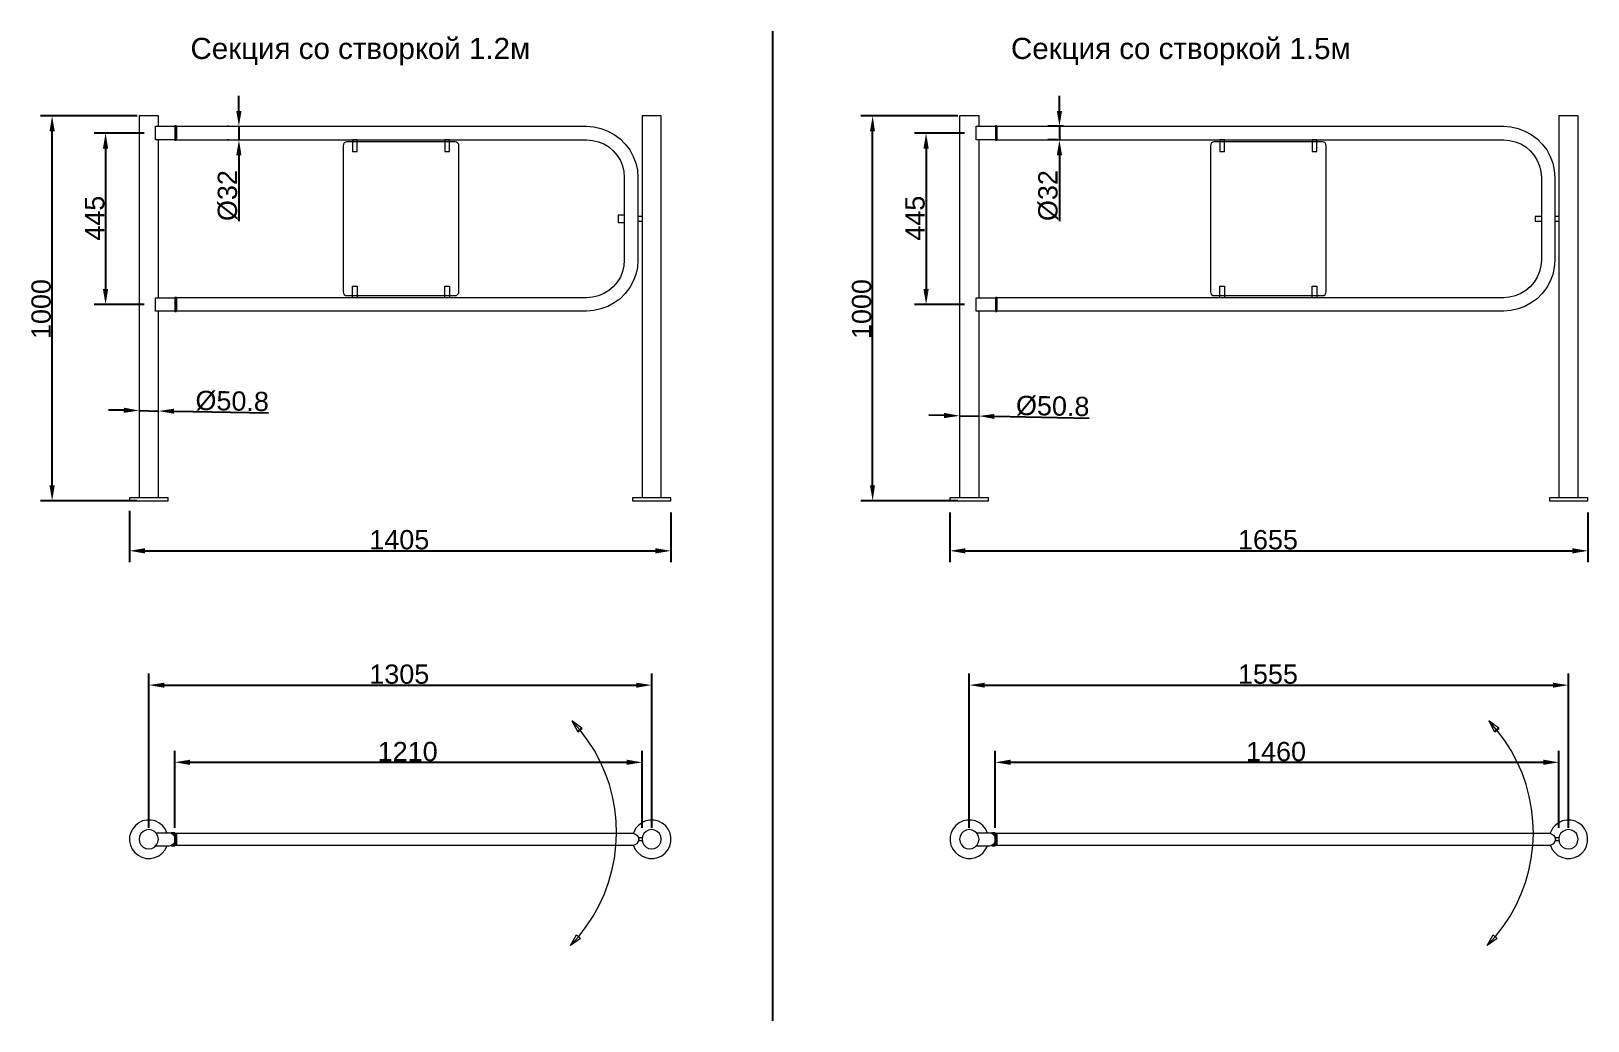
# Model space of a CAD drawing. Header units: millimetres. Extents: x -695119 to 412940, y -249585 to 622758.
# Drawn here: x 165159 to 169681, y 12707 to 15583 of the extents above; entities that cross this region are included whole.
import ezdxf

# ---------------------------------------------------------------- set-up
doc = ezdxf.new("R2010")
doc.units = ezdxf.units.MM
doc.layers.add('PDF _Геометрия', color=8, linetype='Continuous', lineweight=9)
doc.layers.add('Экпликации', color=7, linetype='Continuous', lineweight=25)
doc.layers.add('PDF _Сплошная заливка', color=7, linetype='Continuous', true_color=0xffffff)
doc.layers.add('PDF _Текст', color=7, linetype='Continuous')
doc.styles.add('PDF Arial', font='arial.ttf')

msp = doc.modelspace()

# ---------------------------------------------------------------- hatches: boundary and pattern name
at = {"layer": 'PDF _Сплошная заливка', "transparency": 33554559}
for points in [[(165520.066, 15267.104), (165520.826, 15267.104), (165520.826, 15266.344), (165520.066, 15266.344)], [(166121.253, 15261.784), (166122.014, 15261.784), (166122.014, 15261.024), (166121.253, 15261.024)], [(167903.535, 15267.104), (167904.295, 15267.104), (167904.295, 15266.344), (167903.535, 15266.344)], [(168640.768, 15261.784), (168641.528, 15261.784), (168641.528, 15261.024), (168640.768, 15261.024)], [(166091.612, 15233.662), (166092.372, 15233.662), (166092.372, 15232.902), (166091.612, 15232.902)], [(166359.904, 15233.662), (166360.664, 15233.662), (166360.664, 15232.902), (166359.904, 15232.902)], [(168611.127, 15233.662), (168611.887, 15233.662), (168611.887, 15232.902), (168611.127, 15232.902)], [(168880.179, 15233.662), (168880.939, 15233.662), (168880.939, 15232.902), (168880.179, 15232.902)], [(166881.288, 15027.693), (166882.048, 15027.693), (166882.048, 15026.933), (166881.288, 15026.933)], [(169545.969, 15031.493), (169546.729, 15031.493), (169546.729, 15030.733), (169545.969, 15030.733)], [(166091.612, 14842.244), (166092.372, 14842.244), (166092.372, 14841.484), (166091.612, 14841.484)], [(166359.904, 14842.244), (166360.664, 14842.244), (166360.664, 14841.484), (166359.904, 14841.484)], [(168611.127, 14842.244), (168611.887, 14842.244), (168611.887, 14841.484), (168611.127, 14841.484)], [(168880.179, 14842.244), (168880.939, 14842.244), (168880.939, 14841.484), (168880.179, 14841.484)], [(166343.944, 14814.883), (166344.704, 14814.883), (166344.704, 14814.123), (166343.944, 14814.123)], [(166502.791, 14808.803), (166503.551, 14808.803), (166503.551, 14808.043), (166502.791, 14808.043)], [(168864.218, 14814.883), (168864.978, 14814.883), (168864.978, 14814.123), (168864.218, 14814.123)], [(169022.306, 14808.803), (169023.066, 14808.803), (169023.066, 14808.043), (169022.306, 14808.043)], [(165520.066, 14770.041), (165520.826, 14770.041), (165520.826, 14769.281), (165520.066, 14769.281)], [(165580.109, 14770.041), (165580.869, 14770.041), (165580.869, 14769.281), (165580.109, 14769.281)], [(167903.535, 14770.041), (167904.295, 14770.041), (167904.295, 14769.281), (167903.535, 14769.281)], [(167959.777, 14770.041), (167960.537, 14770.041), (167960.537, 14769.281), (167959.777, 14769.281)], [(165444.823, 14218.256), (165445.583, 14218.256), (165445.583, 14217.496), (165444.823, 14217.496)], [(165472.184, 14227.376), (165472.944, 14227.376), (165472.944, 14226.616), (165472.184, 14226.616)], [(166904.849, 14218.256), (166905.609, 14218.256), (166905.609, 14217.496), (166904.849, 14217.496)], [(166932.97, 14227.376), (166933.73, 14227.376), (166933.73, 14226.616), (166932.97, 14226.616)], [(167827.531, 14218.256), (167828.291, 14218.256), (167828.291, 14217.496), (167827.531, 14217.496)], [(167855.652, 14227.376), (167856.412, 14227.376), (167856.412, 14226.616), (167855.652, 14226.616)], [(169568.77, 14218.256), (169569.531, 14218.256), (169569.531, 14217.496), (169568.77, 14217.496)], [(169596.132, 14227.376), (169596.892, 14227.376), (169596.892, 14226.616), (169596.132, 14226.616)], [(166729.281, 13579.827), (166730.041, 13579.827), (166730.041, 13579.067), (166729.281, 13579.067)], [(169393.203, 13579.827), (169393.962, 13579.827), (169393.962, 13579.067), (169393.203, 13579.067)], [(165447.863, 13254.532), (165448.623, 13254.532), (165448.623, 13253.772), (165447.863, 13253.772)], [(165575.549, 13252.252), (165576.309, 13252.252), (165576.309, 13251.492), (165575.549, 13251.492)], [(166908.649, 13254.532), (166909.409, 13254.532), (166909.409, 13253.772), (166908.649, 13253.772)], [(167831.331, 13254.532), (167832.091, 13254.532), (167832.091, 13253.772), (167831.331, 13253.772)], [(167959.017, 13252.252), (167959.777, 13252.252), (167959.777, 13251.492), (167959.017, 13251.492)], [(169571.811, 13254.532), (169572.571, 13254.532), (169572.571, 13253.772), (169571.811, 13253.772)], [(165472.184, 13234.771), (165472.944, 13234.771), (165472.944, 13234.011), (165472.184, 13234.011)], [(165472.184, 13234.771), (165472.944, 13234.771), (165472.944, 13234.011), (165472.184, 13234.011)], [(165520.066, 13215.01), (165520.826, 13215.01), (165520.826, 13214.25), (165520.066, 13214.25)], [(165552.748, 13215.01), (165553.508, 13215.01), (165553.508, 13214.25), (165552.748, 13214.25)], [(166923.09, 13234.771), (166923.85, 13234.771), (166923.85, 13234.011), (166923.09, 13234.011)], [(166932.97, 13234.771), (166933.73, 13234.771), (166933.73, 13234.011), (166932.97, 13234.011)], [(167014.294, 13215.01), (167015.054, 13215.01), (167015.054, 13214.25), (167014.294, 13214.25)], [(167855.652, 13234.771), (167856.412, 13234.771), (167856.412, 13234.011), (167855.652, 13234.011)], [(167855.652, 13234.771), (167856.412, 13234.771), (167856.412, 13234.011), (167855.652, 13234.011)], [(167903.535, 13215.01), (167904.295, 13215.01), (167904.295, 13214.25), (167903.535, 13214.25)], [(167936.216, 13215.01), (167936.976, 13215.01), (167936.976, 13214.25), (167936.216, 13214.25)], [(169586.251, 13234.771), (169587.011, 13234.771), (169587.011, 13234.011), (169586.251, 13234.011)], [(169596.132, 13234.771), (169596.892, 13234.771), (169596.892, 13234.011), (169596.132, 13234.011)], [(169676.695, 13215.01), (169677.455, 13215.01), (169677.455, 13214.25), (169676.695, 13214.25)], [(166941.331, 13182.329), (166942.091, 13182.329), (166942.091, 13181.569), (166941.331, 13181.569)], [(169605.252, 13182.329), (169606.012, 13182.329), (169606.012, 13181.569), (169605.252, 13181.569)]]:
    msp.add_hatch(color=5, dxfattribs=at).paths.add_polyline_path(points)
at = {"layer": 'Экпликации'}
for points in [[(165227.073, 15292.375), (165211.872, 15292.375), (165219.472, 15337.217), (165219.472, 15337.217)], [(165754.489, 15351.705), (165769.69, 15351.705), (165762.09, 15306.816), (165762.09, 15306.816)], [(167609.876, 15292.375), (167595.388, 15292.375), (167603.036, 15337.217), (167603.036, 15337.217)], [(168138.005, 15351.705), (168153.253, 15351.705), (168145.653, 15306.816), (168145.653, 15306.816)], [(165382.357, 15242.165), (165367.109, 15242.165), (165374.709, 15287.055), (165374.709, 15287.055)], [(167765.873, 15242.165), (167750.673, 15242.165), (167758.273, 15287.055), (167758.273, 15287.055)], [(165769.69, 15222.404), (165754.489, 15222.404), (165762.09, 15267.246), (165762.09, 15267.246)], [(168153.253, 15222.404), (168138.005, 15222.404), (168145.653, 15267.246), (168145.653, 15267.246)], [(165367.109, 14833.742), (165382.357, 14833.742), (165374.709, 14788.852), (165374.709, 14788.852)], [(167750.673, 14833.742), (167765.873, 14833.742), (167758.273, 14788.852), (167758.273, 14788.852)], [(165427.247, 14473.96), (165428.007, 14489.161), (165472.136, 14480.801), (165472.136, 14480.801)], [(165573.363, 14486.121), (165573.363, 14471.68), (165528.474, 14479.28), (165528.474, 14479.28)], [(167810.763, 14458.759), (167810.763, 14473.96), (167855.7, 14465.6), (167855.7, 14465.6)], [(167956.879, 14470.92), (167956.119, 14456.479), (167911.99, 14464.84), (167911.99, 14464.84)], [(165211.872, 14263.288), (165227.073, 14263.288), (165219.472, 14218.398), (165219.472, 14218.398)], [(167595.388, 14263.288), (167609.876, 14263.288), (167603.036, 14218.398), (167603.036, 14218.398)], [(165488.905, 14080.737), (165488.905, 14065.537), (165444.728, 14073.137), (165444.728, 14073.137)], [(166972.112, 14065.537), (166972.112, 14080.737), (167017.049, 14073.137), (167017.049, 14073.137)], [(167872.421, 14080.737), (167872.421, 14065.537), (167827.531, 14073.137), (167827.531, 14073.137)], [(169635.701, 14065.537), (169635.701, 14080.737), (169680.638, 14073.137), (169680.638, 14073.137)], [(165545.195, 13689.795), (165545.195, 13675.354), (165500.305, 13682.954), (165500.305, 13682.954)], [(166916.582, 13675.354), (166916.582, 13689.795), (166961.472, 13682.954), (166961.472, 13682.954)], [(167928.758, 13689.795), (167928.758, 13675.354), (167883.821, 13682.954), (167883.821, 13682.954)], [(169579.411, 13675.354), (169579.411, 13689.795), (169624.3, 13682.954), (169624.3, 13682.954)], [(165620.533, 13466.202), (165620.533, 13451.001), (165575.644, 13458.601), (165575.644, 13458.601)], [(166888.413, 13451.001), (166888.413, 13466.202), (166933.303, 13458.601), (166933.303, 13458.601)], [(168004.097, 13466.202), (168004.097, 13451.001), (167959.16, 13458.601), (167959.16, 13458.601)], [(169551.242, 13451.001), (169551.242, 13466.202), (169596.132, 13458.601), (169596.132, 13458.601)]]:
    msp.add_hatch(color=256, dxfattribs=at).paths.add_polyline_path(points)

# ---------------------------------------------------------------- linework, layer by layer
at = {"layer": 'PDF _Геометрия', "color": 5, "lineweight": 13}
for points in [[(165528.474, 15306.816), (165528.474, 15337.217), (165472.136, 15337.217), (165472.136, 14227.519)], [(166988.88, 14227.519), (166988.88, 15337.217), (166933.303, 15337.217), (166933.303, 14227.519)], [(167911.99, 15306.816), (167911.99, 15337.217), (167855.7, 15337.217), (167855.7, 14227.519)], [(169652.469, 14227.519), (169652.469, 15337.217), (169596.132, 15337.217), (169596.132, 14227.519)], [(165580.204, 15306.816), (166771.986, 15306.816), (166793.267, 15305.296), (166813.835, 15300.735), (166833.596, 15293.135), (166852.644, 15283.207), (166869.365, 15270.286), (166884.613, 15255.086), (166897.534, 15238.365), (166907.462, 15219.364), (166915.062, 15199.556), (166919.622, 15179.035), (166921.142, 15157.754), (166921.142, 14918.153), (166919.622, 14896.872), (166915.062, 14876.303), (166907.462, 14856.543), (166897.534, 14838.302), (166884.613, 14820.774), (166869.365, 14805.573), (166852.644, 14793.412), (166833.596, 14782.772), (166813.835, 14775.931), (166793.267, 14771.371), (166771.986, 14769.851), (165580.204, 14769.851)], [(167959.92, 15306.816), (169436.334, 15306.816), (169456.903, 15305.296), (169478.184, 15300.735), (169497.992, 15293.135), (169516.233, 15283.207), (169533.761, 15270.286), (169548.202, 15255.086), (169561.123, 15238.365), (169571.051, 15219.364), (169578.651, 15199.556), (169583.211, 15179.035), (169584.731, 15157.754), (169584.731, 14918.153), (169583.211, 14896.872), (169578.651, 14876.303), (169571.051, 14856.543), (169561.123, 14838.302), (169548.202, 14820.774), (169533.761, 14805.573), (169516.233, 14793.412), (169497.992, 14782.772), (169478.184, 14775.931), (169456.903, 14771.371), (169436.334, 14769.851), (167959.92, 14769.851)], [(165528.474, 14808.613), (165528.474, 15267.246)], [(165580.204, 15267.246), (166515.521, 15267.246), (166771.986, 15267.246), (166789.466, 15265.726), (166806.235, 15261.926), (166822.195, 15255.846), (166836.683, 15246.725), (166849.604, 15235.325), (166861.005, 15222.404), (166870.125, 15207.916), (166876.253, 15191.955), (166880.053, 15175.235), (166881.573, 15157.754), (166881.573, 14918.153), (166880.053, 14901.432), (166876.253, 14884.664), (166870.125, 14868.703), (166861.005, 14854.262), (166849.604, 14840.582), (166836.683, 14829.941), (166822.195, 14820.774), (166806.235, 14813.933), (166789.466, 14810.133), (166771.986, 14808.613), (166502.553, 14808.613)], [(166538.322, 15267.246), (166640.31, 15267.246)], [(167911.99, 14808.613), (167911.99, 15267.246)], [(167959.92, 15267.246), (169035.274, 15267.246), (169436.334, 15267.246), (169453.055, 15265.726), (169469.823, 15261.926), (169485.784, 15255.846), (169500.272, 15246.725), (169513.193, 15235.325), (169524.593, 15222.404), (169533.761, 15207.916), (169540.602, 15191.955), (169544.402, 15175.235), (169545.922, 15157.754), (169545.922, 14918.153), (169544.402, 14901.432), (169540.602, 14884.664), (169533.761, 14868.703), (169524.593, 14854.262), (169513.193, 14840.582), (169500.272, 14829.941), (169485.784, 14820.774), (169469.823, 14813.933), (169453.055, 14810.133), (169436.334, 14808.613), (169022.353, 14808.613)], [(169064.962, 15267.246), (169311.546, 15267.246)], [(166881.573, 15048.214), (166864.045, 15048.214), (166864.045, 15027.693), (166881.573, 15027.693)], [(166933.303, 15045.174), (166921.902, 15045.174)], [(166921.902, 15031.493), (166933.303, 15031.493)], [(169545.922, 15045.174), (169527.681, 15045.174), (169527.681, 15031.493), (169545.922, 15031.493)], [(169596.132, 15045.174), (169584.731, 15045.174)], [(169584.731, 15031.493), (169596.132, 15031.493)], [(166515.521, 14808.613), (165580.204, 14808.613)], [(169035.274, 14808.613), (167959.92, 14808.613)], [(165528.474, 14227.519), (165528.474, 14769.851)], [(167911.99, 14227.519), (167911.99, 14769.851)], [(165472.136, 14218.398), (165528.474, 14218.398)], [(166933.303, 14218.398), (166988.88, 14218.398)], [(167855.7, 14218.398), (167911.99, 14218.398)], [(169596.132, 14218.398), (169652.469, 14218.398)], [(166725.576, 12926.197), (166742.297, 12957.359), (166754.457, 12946.718), (166725.576, 12926.197), (166749.137, 12952.798), (166771.225, 12980.92), (166790.986, 13011.369), (166808.515, 13043.29), (166823.715, 13076.019), (166835.923, 13109.46), (166845.804, 13144.47), (166853.404, 13179.431), (166857.204, 13215.96), (166858.725, 13251.682), (166857.964, 13287.451), (166854.164, 13323.98), (166847.324, 13358.942), (166838.204, 13393.951), (166825.995, 13428.153), (166811.555, 13460.882), (166794.787, 13492.803), (166775.026, 13523.252), (166753.697, 13552.133), (166729.376, 13579.494), (166746.857, 13547.573)], [(166758.257, 13558.213), (166729.376, 13579.494)], [(169388.405, 12926.197), (169405.125, 12957.359), (169417.286, 12946.718), (169388.405, 12926.197), (169412.726, 12952.798), (169434.814, 12980.92), (169454.623, 13011.369), (169472.104, 13043.29), (169486.544, 13076.019), (169499.512, 13109.46), (169509.393, 13144.47), (169516.233, 13179.431), (169520.793, 13215.96), (169522.313, 13251.682), (169520.793, 13287.451), (169516.993, 13323.98), (169510.153, 13358.942), (169501.032, 13393.951), (169489.584, 13428.153), (169474.384, 13460.882), (169457.663, 13492.803), (169438.615, 13523.252), (169416.526, 13552.133), (169392.965, 13579.494), (169409.686, 13547.573)], [(169421.894, 13558.213), (169392.965, 13579.494)], [(165552.795, 13254.01), (165547.475, 13265.41), (165539.874, 13275.291), (165529.994, 13282.891), (165518.546, 13288.211), (165507.145, 13290.491), (165494.225, 13290.491), (165482.017, 13288.211), (165471.376, 13282.891), (165461.496, 13275.291), (165453.896, 13265.41), (165447.768, 13254.77), (165444.728, 13242.562), (165444.728, 13229.641), (165447.008, 13217.481), (165452.375, 13206.08), (165459.976, 13196.199), (165469.856, 13188.599), (165480.497, 13182.471), (165492.705, 13179.431), (165505.625, 13179.431), (165517.786, 13181.711), (165529.234, 13187.079), (165539.114, 13194.679), (165547.475, 13204.56), (165552.795, 13215.2)], [(165520.066, 13254.01), (165558.115, 13254.01), (165565.003, 13253.25), (165571.083, 13248.642), (165574.884, 13243.322), (165575.644, 13236.481), (165575.644, 13232.681), (165574.884, 13225.841), (165571.083, 13220.52), (165565.003, 13216.72), (165558.115, 13215.2), (165520.066, 13215.2)], [(166908.222, 13216.72), (166913.542, 13205.32), (166921.142, 13196.199), (166931.023, 13187.839), (166941.663, 13182.471), (166953.871, 13179.431), (166966.792, 13179.431), (166978.953, 13181.711), (166990.401, 13187.079), (167000.281, 13194.679), (167007.881, 13204.56), (167013.962, 13215.2), (167017.049, 13227.361), (167017.049, 13240.282), (167014.722, 13252.442), (167009.401, 13263.89), (167001.801, 13273.77), (166991.921, 13282.131), (166980.52, 13287.451), (166968.312, 13290.491), (166956.151, 13290.491), (166943.991, 13288.211), (166932.543, 13282.891), (166922.662, 13275.291), (166914.302, 13266.17), (166908.982, 13254.77), (166908.222, 13252.442)], [(167936.359, 13254.01), (167931.038, 13265.41), (167922.631, 13275.291), (167913.51, 13282.891), (167902.11, 13288.211), (167889.949, 13290.491), (167877.741, 13290.491), (167865.58, 13288.211), (167854.18, 13282.891), (167845.012, 13275.291), (167836.651, 13265.41), (167831.331, 13254.77), (167828.291, 13242.562), (167828.291, 13229.641), (167830.571, 13217.481), (167835.892, 13206.08), (167843.492, 13196.199), (167852.612, 13188.599), (167864.06, 13182.471), (167876.221, 13179.431), (167889.142, 13179.431), (167901.35, 13181.711), (167912.75, 13187.079), (167922.631, 13194.679), (167930.278, 13204.56), (167936.359, 13215.2)], [(167903.63, 13254.01), (167941.679, 13254.01), (167948.519, 13253.25), (167953.839, 13248.642), (167957.64, 13243.322), (167959.16, 13236.481), (167959.16, 13232.681), (167957.64, 13225.841), (167953.839, 13220.52), (167948.519, 13216.72), (167941.679, 13215.2), (167903.63, 13215.2)], [(169571.811, 13216.72), (169577.131, 13205.32), (169584.731, 13196.199), (169593.852, 13187.839), (169605.3, 13182.471), (169617.46, 13179.431), (169629.621, 13179.431), (169641.829, 13181.711), (169653.229, 13187.079), (169663.11, 13194.679), (169671.47, 13204.56), (169676.838, 13215.2), (169679.878, 13227.361), (169679.878, 13240.282), (169677.598, 13252.442), (169672.23, 13263.89), (169664.63, 13273.77), (169654.749, 13282.131), (169644.109, 13287.451), (169631.901, 13290.491), (169618.98, 13290.491), (169606.82, 13288.211), (169595.372, 13282.891), (169585.491, 13275.291), (169577.891, 13266.17), (169571.811, 13254.77), (169571.051, 13252.442)], [(166933.303, 13239.521), (166923.422, 13239.521)], [(166923.422, 13231.161), (166933.303, 13231.161)], [(169596.892, 13239.521), (169586.251, 13239.521)], [(169586.251, 13231.161), (169596.892, 13231.161)]]:
    msp.add_lwpolyline(points, dxfattribs=at)
for points in [[(165520.066, 15267.246), (165520.066, 15306.816), (165576.404, 15306.816), (165576.404, 15267.246)], [(167903.63, 15267.246), (167903.63, 15306.816), (167959.92, 15306.816), (167959.92, 15267.246)], [(166121.301, 15261.926), (166075.651, 15261.926), (166071.851, 15261.166), (166068.003, 15258.886), (166065.723, 15255.086), (166064.963, 15250.526), (166064.963, 14825.381), (166065.723, 14821.533), (166068.003, 14817.733), (166071.851, 14815.453), (166075.651, 14814.693), (166344.276, 14814.693), (166389.926, 14814.693), (166394.486, 14815.453), (166397.573, 14817.733), (166400.614, 14821.533), (166401.374, 14825.381), (166401.374, 15250.526), (166400.614, 15255.086), (166397.573, 15258.886), (166394.486, 15261.166), (166389.926, 15261.926)], [(166091.612, 15233.805), (166105.293, 15233.805), (166105.293, 15267.246), (166091.612, 15267.246)], [(166360.237, 15233.805), (166373.965, 15233.805), (166373.965, 15267.246), (166360.237, 15267.246)], [(168641.053, 15261.926), (168595.404, 15261.926), (168591.604, 15261.166), (168587.803, 15258.886), (168585.523, 15255.086), (168584.003, 15250.526), (168584.003, 14825.381), (168585.523, 14821.533), (168587.803, 14817.733), (168591.604, 14815.453), (168595.404, 14814.693), (168864.028, 14814.693), (168909.725, 14814.693), (168913.526, 14815.453), (168917.326, 14817.733), (168919.606, 14821.533), (168920.366, 14825.381), (168920.366, 15250.526), (168919.606, 15255.086), (168917.326, 15258.886), (168913.526, 15261.166), (168909.725, 15261.926)], [(168611.364, 15233.805), (168625.093, 15233.805), (168625.093, 15267.246), (168611.364, 15267.246)], [(168880.037, 15233.805), (168893.717, 15233.805), (168893.717, 15267.246), (168880.037, 15267.246)], [(166091.612, 14842.102), (166105.293, 14842.102), (166105.293, 14808.613), (166091.612, 14808.613)], [(166360.237, 14842.102), (166373.965, 14842.102), (166373.965, 14808.613), (166360.237, 14808.613)], [(168611.364, 14842.102), (168625.093, 14842.102), (168625.093, 14808.613), (168611.364, 14808.613)], [(168880.037, 14842.102), (168893.717, 14842.102), (168893.717, 14808.613), (168880.037, 14808.613)], [(165520.066, 14769.851), (165520.066, 14808.613), (165576.404, 14808.613), (165576.404, 14769.851)], [(167903.63, 14769.851), (167903.63, 14808.613), (167959.92, 14808.613), (167959.92, 14769.851)], [(165444.728, 14218.398), (165556.595, 14218.398), (165556.595, 14227.519), (165444.728, 14227.519)], [(166905.134, 14218.398), (167017.049, 14218.398), (167017.049, 14227.519), (166905.134, 14227.519)], [(167827.531, 14218.398), (167939.399, 14218.398), (167939.399, 14227.519), (167827.531, 14227.519)], [(169568.77, 14218.398), (169680.638, 14218.398), (169680.638, 14227.519), (169568.77, 14227.519)], [(165472.136, 13234.961), (165473.656, 13226.601), (165477.457, 13218.24), (165484.297, 13212.16), (165491.945, 13208.36), (165500.305, 13206.84), (165509.426, 13208.36), (165517.026, 13212.16), (165523.106, 13218.24), (165526.954, 13226.601), (165528.474, 13234.961), (165526.954, 13243.322), (165523.106, 13251.682), (165517.026, 13257.81), (165509.426, 13261.61), (165500.305, 13263.13), (165491.945, 13261.61), (165484.297, 13257.81), (165477.457, 13251.682), (165473.656, 13243.322)], [(165472.136, 13234.961), (165473.656, 13226.601), (165477.457, 13218.24), (165484.297, 13212.16), (165491.945, 13208.36), (165500.305, 13206.84), (165509.426, 13208.36), (165517.026, 13212.16), (165523.106, 13218.24), (165526.954, 13226.601), (165528.474, 13234.961), (165526.954, 13243.322), (165523.106, 13251.682), (165517.026, 13257.81), (165509.426, 13261.61), (165500.305, 13263.13), (165491.945, 13261.61), (165484.297, 13257.81), (165477.457, 13251.682), (165473.656, 13243.322)], [(165575.644, 13252.442), (166905.134, 13252.442), (166912.022, 13250.922), (166918.102, 13247.122), (166921.902, 13241.802), (166923.422, 13234.961), (166921.902, 13228.121), (166918.102, 13222.041), (166912.022, 13218.24), (166905.134, 13216.72), (165575.644, 13216.72)], [(166933.303, 13234.961), (166934.823, 13226.601), (166938.623, 13219), (166944.751, 13212.16), (166952.351, 13208.36), (166961.472, 13206.84), (166969.832, 13208.36), (166977.432, 13212.16), (166983.56, 13219), (166988.12, 13226.601), (166988.88, 13234.961), (166988.12, 13244.082), (166983.56, 13251.682), (166977.432, 13257.81), (166969.832, 13261.61), (166961.472, 13263.13), (166952.351, 13261.61), (166944.751, 13257.81), (166938.623, 13251.682), (166934.823, 13244.082)], [(167855.7, 13234.961), (167857.22, 13226.601), (167861.02, 13218.24), (167867.1, 13212.16), (167874.701, 13208.36), (167883.821, 13206.84), (167892.229, 13208.36), (167899.83, 13212.16), (167906.67, 13218.24), (167910.47, 13226.601), (167911.99, 13234.961), (167910.47, 13243.322), (167906.67, 13251.682), (167899.83, 13257.81), (167892.229, 13261.61), (167883.821, 13263.13), (167874.701, 13261.61), (167867.1, 13257.81), (167861.02, 13251.682), (167857.22, 13243.322)], [(167855.7, 13234.961), (167857.22, 13226.601), (167861.02, 13218.24), (167867.1, 13212.16), (167874.701, 13208.36), (167883.821, 13206.84), (167892.229, 13208.36), (167899.83, 13212.16), (167906.67, 13218.24), (167910.47, 13226.601), (167911.99, 13234.961), (167910.47, 13243.322), (167906.67, 13251.682), (167899.83, 13257.81), (167892.229, 13261.61), (167883.821, 13263.13), (167874.701, 13261.61), (167867.1, 13257.81), (167861.02, 13251.682), (167857.22, 13243.322)], [(167959.16, 13252.442), (169568.01, 13252.442), (169574.851, 13250.922), (169580.931, 13247.122), (169584.731, 13241.802), (169586.251, 13234.961), (169584.731, 13228.121), (169580.931, 13222.041), (169574.851, 13218.24), (169568.01, 13216.72), (167959.16, 13216.72)], [(169596.132, 13234.961), (169597.652, 13226.601), (169601.499, 13219), (169607.58, 13212.16), (169615.94, 13208.36), (169624.3, 13206.84), (169632.661, 13208.36), (169641.069, 13212.16), (169647.149, 13219), (169650.949, 13226.601), (169652.469, 13234.961), (169650.949, 13244.082), (169647.149, 13251.682), (169641.069, 13257.81), (169632.661, 13261.61), (169624.3, 13263.13), (169615.94, 13261.61), (169607.58, 13257.81), (169601.499, 13251.682), (169597.652, 13244.082)]]:
    msp.add_lwpolyline(points, close=True, dxfattribs=at)
at = {"layer": 'PDF _Геометрия', "color": 5, "lineweight": 30}
for points in [[(165576.404, 15306.816), (165580.204, 15306.816), (165580.204, 15267.246), (165576.404, 15267.246)], [(167959.92, 15306.816), (167963.007, 15306.816), (167963.007, 15267.246), (167959.92, 15267.246)], [(165576.404, 14808.613), (165580.204, 14808.613), (165580.204, 14769.851), (165576.404, 14769.851)], [(167959.92, 14808.613), (167963.007, 14808.613), (167963.007, 14769.851), (167959.92, 14769.851)], [(166758.257, 13558.213), (166746.857, 13547.573)], [(169421.894, 13558.213), (169409.686, 13547.573)], [(165575.644, 13252.442), (165565.763, 13252.442)], [(165580.204, 13252.442), (165580.204, 13216.72)], [(167959.16, 13252.442), (167949.279, 13252.442)], [(167963.007, 13252.442), (167963.007, 13216.72)], [(165575.644, 13216.72), (165565.763, 13216.72)], [(167959.16, 13216.72), (167949.279, 13216.72)]]:
    msp.add_lwpolyline(points, dxfattribs=at)
at = {"layer": 'PDF _Геометрия', "lineweight": 20}
for points in [[(165732.401, 15306.816), (165728.601, 15306.816)], [(165732.401, 15267.246), (165728.601, 15267.246)]]:
    msp.add_lwpolyline(points, dxfattribs=at)
at = {"layer": 'Экпликации'}
for points in [[(167312.323, 15583.444), (167312.323, 12707.117)], [(165762.09, 15351.705), (165762.09, 15395.787)], [(168145.653, 15351.705), (168145.653, 15395.787)], [(165466.816, 15337.217), (165185.983, 15337.217)], [(167850.332, 15337.217), (167568.787, 15337.217)], [(165219.472, 14263.288), (165219.472, 15292.375)], [(165486.577, 15287.055), (165341.22, 15287.055)], [(165762.09, 15306.816), (165762.09, 15267.246)], [(167603.036, 14263.288), (167603.036, 15292.375)], [(167870.141, 15287.055), (167724.784, 15287.055)], [(168157.054, 15306.816), (168112.164, 15306.816)], [(168145.653, 15306.816), (168145.653, 15267.246)], [(165374.709, 15242.165), (165374.709, 14833.742)], [(167758.273, 15242.165), (167758.273, 14833.742)], [(168140.285, 15267.246), (168112.164, 15267.246)], [(165762.09, 15222.404), (165762.09, 15030.733)], [(168145.653, 15222.404), (168145.653, 15030.733)], [(165486.577, 14788.852), (165341.22, 14788.852)], [(167870.141, 14788.852), (167724.784, 14788.852)], [(165428.007, 14481.561), (165383.117, 14482.321)], [(165472.136, 14480.801), (165528.474, 14479.28)], [(165573.363, 14478.52), (165848.068, 14473.96)], [(167810.763, 14466.36), (167765.873, 14467.12)], [(167855.7, 14465.6), (167911.99, 14464.84)], [(167956.119, 14464.08), (168231.632, 14458.759)], [(165466.816, 14218.398), (165185.983, 14218.398)], [(167850.332, 14218.398), (167568.787, 14218.398)], [(165444.728, 14189.517), (165444.728, 14039.695)], [(167017.049, 14184.957), (167017.049, 14039.695)], [(167827.531, 14184.957), (167827.531, 14039.695)], [(169680.638, 14184.957), (169680.638, 14039.695)], [(165488.905, 14073.137), (166972.112, 14073.137)], [(167872.421, 14073.137), (169635.701, 14073.137)], [(165500.305, 13268.45), (165500.305, 13716.443)], [(166961.472, 13268.45), (166961.472, 13716.443)], [(167883.821, 13268.45), (167883.821, 13716.443)], [(169624.3, 13268.45), (169624.3, 13716.443)], [(165545.195, 13682.954), (166916.582, 13682.954)], [(167928.758, 13682.954), (169579.411, 13682.954)], [(165575.644, 13268.45), (165575.644, 13492.043)], [(166933.303, 13268.45), (166933.303, 13492.043)], [(167959.16, 13268.45), (167959.16, 13492.043)], [(169596.132, 13268.45), (169596.132, 13492.043)], [(165620.533, 13458.601), (166888.413, 13458.601)], [(168004.097, 13458.601), (169551.242, 13458.601)]]:
    msp.add_lwpolyline(points, dxfattribs=at)

# ---------------------------------------------------------------- texts
at = {"layer": 'PDF _Текст', "char_height": 61.40415, "attachment_point": 7, "style": 'PDF Arial'}
for s, insert in [('Секция со створкой 1.2м', (165621.403, 15483.938)), ('Секция со створкой 1.5м', (168004.866, 15483.938))]:
    msp.add_mtext(s, dxfattribs=dict(at, insert=insert))
at = {"layer": 'Экпликации', "char_height": 56.0277, "attachment_point": 7, "style": 'PDF Arial'}
for s, insert, rotation in [('Ø32', (165758.704, 15031.506), 90), ('Ø32', (168142.166, 15031.506), 90), ('445', (165372.056, 14974.492), 90), ('445', (167754.801, 14974.492), 90), ('1000', (165216.235, 14688.701), 90), ('1000', (167599.735, 14688.701), 90), ('Ø50.8', (165635.543, 14480.505), 358.999613), ('Ø50.8', (168019.043, 14466.023), 358.999613)]:
    msp.add_mtext(s, dxfattribs=dict(at, insert=insert, rotation=rotation))
for s, insert in [('1405', (166141.006, 14076.679)), ('1655', (168664.323, 14076.679)), ('1305', (166141.006, 13685.983)), ('1555', (168664.323, 13686.022)), ('1210', (166165.327, 13461.044)), ('1460', (168687.881, 13461.044))]:
    msp.add_mtext(s, dxfattribs=dict(at, insert=insert))

doc.saveas('drawing.dxf')
